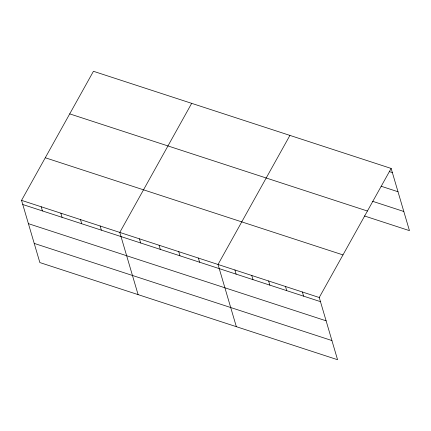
<?xml version="1.0" encoding="UTF-8"?>
<svg xmlns="http://www.w3.org/2000/svg" width="431" height="431" viewBox="0 0 431 431"><rect width="100%" height="100%" fill="white"/><g stroke="black" fill="none" stroke-linecap="round" stroke-linejoin="round"><path stroke-width="0.65" d="M391.143 168.435L319.247 297.503L337.559 359.713L39.857 262.565L21.55 200.356L93.441 71.287L391.143 168.435L409.45 230.644L364.464 215.963M191.682 103.343L119.791 232.417L138.098 294.626M289.923 135.404L218.032 264.478L236.339 326.682M389.241 171.57L392.366 172.589M381.133 186.24L398.002 191.747M372.573 201.288L403.809 211.486M69.72 113.881L367.417 211.028M45.277 157.762L342.974 254.91M21.55 200.356L319.247 297.503M22.773 204.51L320.47 301.657M28.408 223.667L326.111 320.815M34.221 243.407L331.918 340.555M302.379 292.002L303.602 296.156M285.511 286.496L286.734 290.65M268.642 280.99L269.86 285.144M251.769 275.484L252.992 279.638M234.9 269.978L236.123 274.132M198.384 258.061L199.607 262.215M178.736 251.65L179.959 255.804M159.087 245.239L160.31 249.393M139.439 238.828L140.662 242.982M100.143 226.006L101.366 230.159M80.495 219.594L81.718 223.748M60.846 213.183L62.069 217.337M41.198 206.772L42.421 210.926"/></g></svg>
